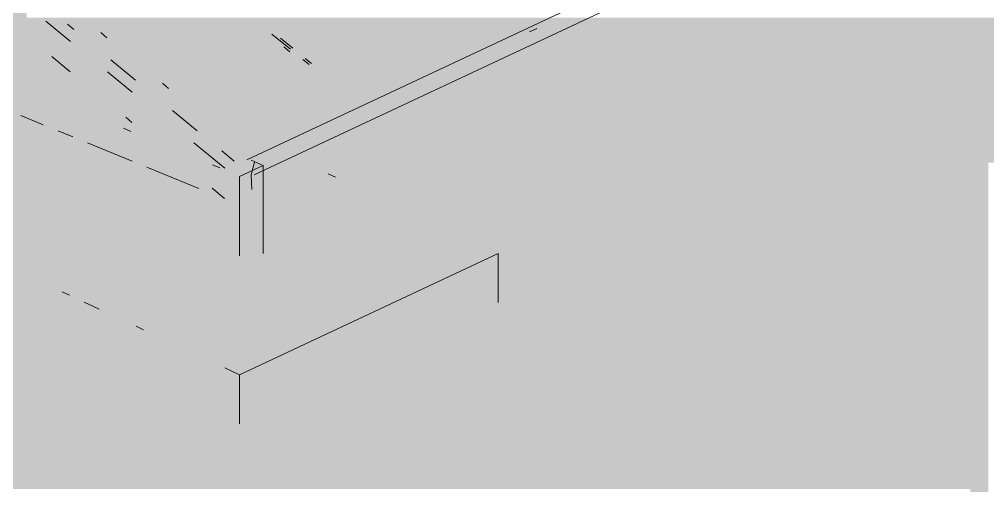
# Paper-space layout '03 3D Building and Roof' of a CAD drawing. Header units: millimetres. Extents: x 5 to 415, y 5 to 292.
# Drawn here: x 257.69 to 262.83, y 69.14 to 71.62 of the extents above; entities that cross this region are included whole.
import ezdxf

# ---------------------------------------------------------------- set-up
doc = ezdxf.new("R2010")
doc.units = ezdxf.units.MM
doc.layers.add('EXISTING', color=7, linetype='Continuous')
doc.layers.add('IMAGES', color=7, linetype='Continuous')

# ---------------------------------------------------------------- blocks, each defined once
blk = doc.blocks.new('SHEET_03')
at = {"layer": 'EXISTING', "color": 250, "lineweight": 9}
for p, q in [((258.8968, 70.8681), (262.7111, 72.6588)), ((258.9353, 70.7887), (262.7111, 72.5613)), ((257.8294, 71.6055), (257.9605, 71.4977)), ((257.9447, 71.5885), (257.9775, 71.5616)), ((258.1539, 71.5174), (258.1211, 71.5443)), ((259.0303, 71.5365), (259.1285, 71.4557)), ((260.3984, 71.5489), (260.4369, 71.567)), ((259.141, 71.4615), (259.0755, 71.5154)), ((259.1252, 71.4423), (259.0924, 71.4692)), ((257.9593, 71.3367), (257.861, 71.4175)), ((258.1741, 71.4), (258.3051, 71.2922)), ((259.1941, 71.4018), (259.2268, 71.3749)), ((259.2393, 71.3807), (259.2066, 71.4077)), ((258.157, 71.3361), (258.2881, 71.2284)), ((258.4815, 71.2481), (258.4487, 71.275)), ((258.5017, 71.1306), (258.6328, 71.0229)), ((257.8154, 71.0548), (257.6974, 71.1033)), ((258.2869, 71.0673), (258.2542, 71.0943)), ((257.9726, 70.9902), (257.894, 71.0225)), ((258.242, 71.0357), (258.2813, 71.0196)), ((258.2872, 70.8611), (258.0513, 70.958)), ((258.6157, 70.9591), (258.7795, 70.8244)), ((258.7638, 70.9152), (258.8294, 70.8613)), ((258.9827, 70.8377), (258.9202, 70.867)), ((258.9202, 70.789), (258.9372, 70.8561)), ((258.641, 70.7157), (258.3658, 70.8288)), ((258.7138, 70.842), (258.7531, 70.8258)), ((258.8578, 70.7791), (258.9827, 70.8377)), ((258.9827, 70.3699), (258.9827, 70.8377)), ((258.8578, 70.7791), (258.8578, 70.358)), ((258.9232, 70.7098), (258.9202, 70.789)), ((259.368, 70.7753), (259.3288, 70.7937)), ((258.7784, 70.6633), (258.7128, 70.7172)), ((258.8578, 69.7249), (260.2315, 70.3699)), ((260.2315, 70.11), (260.2315, 70.3699)), ((257.9158, 70.1672), (257.955, 70.1487)), ((258.0335, 70.1119), (258.112, 70.075)), ((258.3083, 69.9829), (258.3475, 69.9645)), ((258.7793, 69.7618), (258.8578, 69.7249)), ((258.8578, 69.7249), (258.8578, 69.465))]:
    blk.add_line(p, q, dxfattribs=at)
at = {"layer": 'IMAGES', "color": 7}
for points in [[(257.6309, 71.5281), (257.7273, 71.5281), (257.6309, 71.7209), (257.7273, 71.7209)], [(257.7273, 71.5281), (257.8236, 71.5281), (257.7273, 71.6245), (257.8236, 71.6245)], [(257.8236, 71.5281), (257.92, 71.5281), (257.8236, 71.6245), (257.92, 71.6245)], [(257.92, 71.5281), (258.0164, 71.5281), (257.92, 71.6245), (258.0164, 71.6245)], [(258.0164, 71.5281), (258.1127, 71.5281), (258.0164, 71.6245), (258.1127, 71.6245)], [(258.1127, 71.5281), (258.2091, 71.5281), (258.1127, 71.6245), (258.2091, 71.6245)], [(258.2091, 71.5281), (258.3055, 71.5281), (258.2091, 71.6245), (258.3055, 71.6245)], [(258.3055, 71.5281), (258.6909, 71.5281), (258.3055, 71.6245), (258.6909, 71.6245)], [(258.6909, 71.5281), (258.7873, 71.5281), (258.6909, 71.6245), (258.7873, 71.6245)], [(258.7873, 71.5281), (258.8836, 71.5281), (258.7873, 71.6245), (258.8836, 71.6245)], [(258.8836, 71.5281), (259.0764, 71.5281), (258.8836, 71.6245), (259.0764, 71.6245)], [(259.0764, 71.5281), (259.1727, 71.5281), (259.0764, 71.6245), (259.1727, 71.6245)], [(259.1727, 71.5281), (259.2691, 71.5281), (259.1727, 71.6245), (259.2691, 71.6245)], [(259.2691, 71.5281), (259.8473, 71.5281), (259.2691, 71.6245), (259.8473, 71.6245)], [(259.8473, 71.5281), (259.9436, 71.5281), (259.8473, 71.6245), (259.9436, 71.6245)], [(259.9436, 71.5281), (260.04, 71.5281), (259.9436, 71.6245), (260.04, 71.6245)], [(260.04, 71.5281), (260.1364, 71.5281), (260.04, 71.6245), (260.1364, 71.6245)], [(260.1364, 71.5281), (260.3291, 71.5281), (260.1364, 71.6245), (260.3291, 71.6245)], [(260.3291, 71.5281), (260.4255, 71.5281), (260.3291, 71.6245), (260.4255, 71.6245)], [(260.4255, 71.5281), (260.5218, 71.5281), (260.4255, 71.6245), (260.5218, 71.6245)], [(260.5218, 71.5281), (260.7145, 71.5281), (260.5218, 71.6245), (260.7145, 71.6245)], [(260.7145, 71.5281), (260.8109, 71.5281), (260.7145, 71.6245), (260.8109, 71.6245)], [(260.8109, 71.5281), (260.9073, 71.5281), (260.8109, 71.6245), (260.9073, 71.6245)], [(260.9073, 71.5281), (261.1, 71.5281), (260.9073, 71.6245), (261.1, 71.6245)], [(261.1, 71.5281), (264.3764, 71.5281), (261.1, 71.6245), (264.3764, 71.6245)], [(257.6309, 71.4317), (257.7273, 71.4317), (257.6309, 71.5281), (257.7273, 71.5281)], [(257.7273, 71.4317), (257.8236, 71.4317), (257.7273, 71.5281), (257.8236, 71.5281)], [(257.8236, 71.4317), (257.92, 71.4317), (257.8236, 71.5281), (257.92, 71.5281)], [(257.92, 71.4317), (258.0164, 71.4317), (257.92, 71.5281), (258.0164, 71.5281)], [(258.0164, 71.4317), (258.1127, 71.4317), (258.0164, 71.5281), (258.1127, 71.5281)], [(258.1127, 71.4317), (258.3055, 71.4317), (258.1127, 71.5281), (258.3055, 71.5281)], [(258.3055, 71.4317), (258.4018, 71.4317), (258.3055, 71.5281), (258.4018, 71.5281)], [(258.4018, 71.4317), (258.8836, 71.4317), (258.4018, 71.5281), (258.8836, 71.5281)], [(258.8836, 71.4317), (258.98, 71.4317), (258.8836, 71.5281), (258.98, 71.5281)], [(258.98, 71.4317), (259.1727, 71.4317), (258.98, 71.5281), (259.1727, 71.5281)], [(259.1727, 71.4317), (259.2691, 71.4317), (259.1727, 71.5281), (259.2691, 71.5281)], [(259.2691, 71.4317), (259.3655, 71.4317), (259.2691, 71.5281), (259.3655, 71.5281)], [(259.3655, 71.4317), (259.6545, 71.4317), (259.3655, 71.5281), (259.6545, 71.5281)], [(259.6545, 71.4317), (259.7509, 71.4317), (259.6545, 71.5281), (259.7509, 71.5281)], [(259.7509, 71.4317), (259.8473, 71.4317), (259.7509, 71.5281), (259.8473, 71.5281)], [(259.8473, 71.4317), (259.9436, 71.4317), (259.8473, 71.5281), (259.9436, 71.5281)], [(259.9436, 71.4317), (260.04, 71.4317), (259.9436, 71.5281), (260.04, 71.5281)], [(260.04, 71.4317), (260.1364, 71.4317), (260.04, 71.5281), (260.1364, 71.5281)], [(260.1364, 71.4317), (260.2327, 71.4317), (260.1364, 71.5281), (260.2327, 71.5281)], [(260.2327, 71.4317), (260.3291, 71.4317), (260.2327, 71.5281), (260.3291, 71.5281)], [(260.3291, 71.4317), (260.4255, 71.4317), (260.3291, 71.5281), (260.4255, 71.5281)], [(260.4255, 71.4317), (260.5218, 71.4317), (260.4255, 71.5281), (260.5218, 71.5281)], [(260.5218, 71.4317), (260.6182, 71.4317), (260.5218, 71.5281), (260.6182, 71.5281)], [(260.6182, 71.4317), (260.7145, 71.4317), (260.6182, 71.5281), (260.7145, 71.5281)], [(260.7145, 71.4317), (260.9073, 71.4317), (260.7145, 71.5281), (260.9073, 71.5281)], [(260.9073, 71.4317), (264.1836, 71.4317), (260.9073, 71.5281), (264.1836, 71.5281)], [(257.6309, 71.3353), (258.0164, 71.3353), (257.6309, 71.4317), (258.0164, 71.4317)], [(258.0164, 71.3353), (258.1127, 71.3353), (258.0164, 71.4317), (258.1127, 71.4317)], [(258.1127, 71.3353), (258.4018, 71.3353), (258.1127, 71.4317), (258.4018, 71.4317)], [(258.4018, 71.3353), (258.4982, 71.3353), (258.4018, 71.4317), (258.4982, 71.4317)], [(258.4982, 71.3353), (258.5945, 71.3353), (258.4982, 71.4317), (258.5945, 71.4317)], [(258.5945, 71.3353), (258.98, 71.3353), (258.5945, 71.4317), (258.98, 71.4317)], [(258.98, 71.3353), (259.0764, 71.3353), (258.98, 71.4317), (259.0764, 71.4317)], [(259.0764, 71.3353), (259.1727, 71.3353), (259.0764, 71.4317), (259.1727, 71.4317)], [(259.1727, 71.3353), (259.2691, 71.3353), (259.1727, 71.4317), (259.2691, 71.4317)], [(259.2691, 71.3353), (259.3655, 71.3353), (259.2691, 71.4317), (259.3655, 71.4317)], [(259.3655, 71.3353), (259.4618, 71.3353), (259.3655, 71.4317), (259.4618, 71.4317)], [(259.4618, 71.3353), (259.5582, 71.3353), (259.4618, 71.4317), (259.5582, 71.4317)], [(259.5582, 71.3353), (259.6545, 71.3353), (259.5582, 71.4317), (259.6545, 71.4317)], [(259.6545, 71.3353), (259.7509, 71.3353), (259.6545, 71.4317), (259.7509, 71.4317)], [(259.7509, 71.3353), (259.8473, 71.3353), (259.7509, 71.4317), (259.8473, 71.4317)], [(259.8473, 71.3353), (260.04, 71.3353), (259.8473, 71.4317), (260.04, 71.4317)], [(260.04, 71.3353), (260.1364, 71.3353), (260.04, 71.4317), (260.1364, 71.4317)], [(260.1364, 71.3353), (260.3291, 71.3353), (260.1364, 71.4317), (260.3291, 71.4317)], [(260.3291, 71.3353), (260.4255, 71.3353), (260.3291, 71.4317), (260.4255, 71.4317)], [(260.4255, 71.3353), (260.5218, 71.3353), (260.4255, 71.4317), (260.5218, 71.4317)], [(260.5218, 71.3353), (260.6182, 71.3353), (260.5218, 71.4317), (260.6182, 71.4317)], [(260.6182, 71.3353), (260.7145, 71.3353), (260.6182, 71.4317), (260.7145, 71.4317)], [(260.7145, 71.3353), (263.9909, 71.3353), (260.7145, 71.4317), (263.9909, 71.4317)], [(257.6309, 71.1425), (257.7273, 71.1425), (257.6309, 71.3353), (257.7273, 71.3353)], [(257.7273, 71.2389), (257.8236, 71.2389), (257.7273, 71.3353), (257.8236, 71.3353)], [(257.8236, 71.2389), (257.92, 71.2389), (257.8236, 71.3353), (257.92, 71.3353)], [(257.92, 71.2389), (258.0164, 71.2389), (257.92, 71.3353), (258.0164, 71.3353)], [(258.0164, 71.2389), (258.1127, 71.2389), (258.0164, 71.3353), (258.1127, 71.3353)], [(258.1127, 71.2389), (258.2091, 71.2389), (258.1127, 71.3353), (258.2091, 71.3353)], [(258.2091, 71.2389), (258.3055, 71.2389), (258.2091, 71.3353), (258.3055, 71.3353)], [(258.3055, 71.2389), (258.4982, 71.2389), (258.3055, 71.3353), (258.4982, 71.3353)], [(258.4982, 71.2389), (258.5945, 71.2389), (258.4982, 71.3353), (258.5945, 71.3353)], [(258.5945, 71.2389), (258.6909, 71.2389), (258.5945, 71.3353), (258.6909, 71.3353)], [(258.6909, 71.2389), (259.0764, 71.2389), (258.6909, 71.3353), (259.0764, 71.3353)], [(259.0764, 71.2389), (259.1727, 71.2389), (259.0764, 71.3353), (259.1727, 71.3353)], [(259.1727, 71.2389), (259.2691, 71.2389), (259.1727, 71.3353), (259.2691, 71.3353)], [(259.2691, 71.2389), (259.3655, 71.2389), (259.2691, 71.3353), (259.3655, 71.3353)], [(259.3655, 71.2389), (259.4618, 71.2389), (259.3655, 71.3353), (259.4618, 71.3353)], [(259.4618, 71.2389), (259.5582, 71.2389), (259.4618, 71.3353), (259.5582, 71.3353)], [(259.5582, 71.2389), (259.6545, 71.2389), (259.5582, 71.3353), (259.6545, 71.3353)], [(259.6545, 71.2389), (259.8473, 71.2389), (259.6545, 71.3353), (259.8473, 71.3353)], [(259.8473, 71.2389), (259.9436, 71.2389), (259.8473, 71.3353), (259.9436, 71.3353)], [(259.9436, 71.2389), (260.04, 71.2389), (259.9436, 71.3353), (260.04, 71.3353)], [(260.04, 71.2389), (260.1364, 71.2389), (260.04, 71.3353), (260.1364, 71.3353)], [(260.1364, 71.2389), (260.2327, 71.2389), (260.1364, 71.3353), (260.2327, 71.3353)], [(260.2327, 71.2389), (260.3291, 71.2389), (260.2327, 71.3353), (260.3291, 71.3353)], [(260.3291, 71.2389), (260.5218, 71.2389), (260.3291, 71.3353), (260.5218, 71.3353)], [(260.5218, 71.2389), (263.7982, 71.2389), (260.5218, 71.3353), (263.7982, 71.3353)], [(257.7273, 71.1425), (257.8236, 71.1425), (257.7273, 71.2389), (257.8236, 71.2389)], [(257.8236, 71.1425), (258.0164, 71.1425), (257.8236, 71.2389), (258.0164, 71.2389)], [(258.0164, 71.1425), (258.1127, 71.1425), (258.0164, 71.2389), (258.1127, 71.2389)], [(258.1127, 71.1425), (258.2091, 71.1425), (258.1127, 71.2389), (258.2091, 71.2389)], [(258.2091, 71.1425), (258.3055, 71.1425), (258.2091, 71.2389), (258.3055, 71.2389)], [(258.3055, 71.1425), (258.4018, 71.1425), (258.3055, 71.2389), (258.4018, 71.2389)], [(258.4018, 71.0461), (258.4982, 71.0461), (258.4018, 71.2389), (258.4982, 71.2389)], [(258.4982, 71.0461), (258.5945, 71.0461), (258.4982, 71.2389), (258.5945, 71.2389)], [(258.5945, 71.1425), (258.7873, 71.1425), (258.5945, 71.2389), (258.7873, 71.2389)], [(258.7873, 71.1425), (259.0764, 71.1425), (258.7873, 71.2389), (259.0764, 71.2389)], [(259.0764, 71.1425), (259.2691, 71.1425), (259.0764, 71.2389), (259.2691, 71.2389)], [(259.2691, 71.1425), (259.3655, 71.1425), (259.2691, 71.2389), (259.3655, 71.2389)], [(259.3655, 71.1425), (259.4618, 71.1425), (259.3655, 71.2389), (259.4618, 71.2389)], [(259.4618, 71.1425), (259.6545, 71.1425), (259.4618, 71.2389), (259.6545, 71.2389)], [(259.6545, 71.0461), (259.7509, 71.0461), (259.6545, 71.2389), (259.7509, 71.2389)], [(259.7509, 71.1425), (259.9436, 71.1425), (259.7509, 71.2389), (259.9436, 71.2389)], [(259.9436, 71.1425), (260.04, 71.1425), (259.9436, 71.2389), (260.04, 71.2389)], [(260.04, 71.1425), (260.1364, 71.1425), (260.04, 71.2389), (260.1364, 71.2389)], [(260.1364, 71.1425), (260.2327, 71.1425), (260.1364, 71.2389), (260.2327, 71.2389)], [(260.2327, 71.1425), (260.3291, 71.1425), (260.2327, 71.2389), (260.3291, 71.2389)], [(260.3291, 71.1425), (263.5091, 71.1425), (260.3291, 71.2389), (263.5091, 71.2389)], [(257.5345, 71.0461), (257.7273, 71.0461), (257.5345, 71.1425), (257.7273, 71.1425)], [(257.7273, 71.0461), (257.8236, 71.0461), (257.7273, 71.1425), (257.8236, 71.1425)], [(257.8236, 71.0461), (257.92, 71.0461), (257.8236, 71.1425), (257.92, 71.1425)], [(257.92, 71.0461), (258.0164, 71.0461), (257.92, 71.1425), (258.0164, 71.1425)], [(258.0164, 70.9497), (258.1127, 70.9497), (258.0164, 71.1425), (258.1127, 71.1425)], [(258.1127, 71.0461), (258.2091, 71.0461), (258.1127, 71.1425), (258.2091, 71.1425)], [(258.2091, 71.0461), (258.3055, 71.0461), (258.2091, 71.1425), (258.3055, 71.1425)], [(258.3055, 71.0461), (258.4018, 71.0461), (258.3055, 71.1425), (258.4018, 71.1425)], [(258.5945, 71.0461), (258.6909, 71.0461), (258.5945, 71.1425), (258.6909, 71.1425)], [(258.6909, 71.0461), (258.7873, 71.0461), (258.6909, 71.1425), (258.7873, 71.1425)], [(258.7873, 71.0461), (259.0764, 71.0461), (258.7873, 71.1425), (259.0764, 71.1425)], [(259.0764, 71.0461), (259.2691, 71.0461), (259.0764, 71.1425), (259.2691, 71.1425)], [(259.2691, 71.0461), (259.3655, 71.0461), (259.2691, 71.1425), (259.3655, 71.1425)], [(259.3655, 71.0461), (259.4618, 71.0461), (259.3655, 71.1425), (259.4618, 71.1425)], [(259.4618, 71.0461), (259.5582, 71.0461), (259.4618, 71.1425), (259.5582, 71.1425)], [(259.5582, 71.0461), (259.6545, 71.0461), (259.5582, 71.1425), (259.6545, 71.1425)], [(259.7509, 71.0461), (259.8473, 71.0461), (259.7509, 71.1425), (259.8473, 71.1425)], [(259.8473, 71.0461), (259.9436, 71.0461), (259.8473, 71.1425), (259.9436, 71.1425)], [(259.9436, 71.0461), (260.1364, 71.0461), (259.9436, 71.1425), (260.1364, 71.1425)], [(260.1364, 71.0461), (263.4127, 71.0461), (260.1364, 71.1425), (263.4127, 71.1425)], [(257.5345, 70.9497), (257.7273, 70.9497), (257.5345, 71.0461), (257.7273, 71.0461)], [(257.7273, 70.9497), (258.0164, 70.9497), (257.7273, 71.0461), (258.0164, 71.0461)], [(258.1127, 70.9497), (258.3055, 70.9497), (258.1127, 71.0461), (258.3055, 71.0461)], [(258.3055, 70.9497), (258.4018, 70.9497), (258.3055, 71.0461), (258.4018, 71.0461)], [(258.4018, 70.9497), (258.4982, 70.9497), (258.4018, 71.0461), (258.4982, 71.0461)], [(258.4982, 70.9497), (258.5945, 70.9497), (258.4982, 71.0461), (258.5945, 71.0461)], [(258.5945, 70.9497), (258.6909, 70.9497), (258.5945, 71.0461), (258.6909, 71.0461)], [(258.6909, 70.9497), (258.7873, 70.9497), (258.6909, 71.0461), (258.7873, 71.0461)], [(258.7873, 70.9497), (258.8836, 70.9497), (258.7873, 71.0461), (258.8836, 71.0461)], [(258.8836, 70.9497), (258.98, 70.9497), (258.8836, 71.0461), (258.98, 71.0461)], [(258.98, 70.9497), (259.0764, 70.9497), (258.98, 71.0461), (259.0764, 71.0461)], [(259.0764, 70.9497), (259.1727, 70.9497), (259.0764, 71.0461), (259.1727, 71.0461)], [(259.1727, 70.9497), (259.2691, 70.9497), (259.1727, 71.0461), (259.2691, 71.0461)], [(259.2691, 70.9497), (259.3655, 70.9497), (259.2691, 71.0461), (259.3655, 71.0461)], [(259.3655, 70.9497), (259.4618, 70.9497), (259.3655, 71.0461), (259.4618, 71.0461)], [(259.4618, 70.9497), (259.5582, 70.9497), (259.4618, 71.0461), (259.5582, 71.0461)], [(259.5582, 70.9497), (259.6545, 70.9497), (259.5582, 71.0461), (259.6545, 71.0461)], [(259.6545, 70.9497), (259.8473, 70.9497), (259.6545, 71.0461), (259.8473, 71.0461)], [(259.8473, 70.9497), (259.9436, 70.9497), (259.8473, 71.0461), (259.9436, 71.0461)], [(259.9436, 70.9497), (263.1236, 70.9497), (259.9436, 71.0461), (263.1236, 71.0461)], [(239.9964, 70.8533), (257.7273, 70.8533), (239.9964, 70.9497), (257.7273, 70.9497)], [(257.7273, 70.8533), (257.8236, 70.8533), (257.7273, 70.9497), (257.8236, 70.9497)], [(257.8236, 70.8533), (257.92, 70.8533), (257.8236, 70.9497), (257.92, 70.9497)], [(257.92, 70.8533), (258.1127, 70.8533), (257.92, 70.9497), (258.1127, 70.9497)], [(258.1127, 70.8533), (258.2091, 70.8533), (258.1127, 70.9497), (258.2091, 70.9497)], [(258.2091, 70.8533), (258.3055, 70.8533), (258.2091, 70.9497), (258.3055, 70.9497)], [(258.3055, 70.8533), (258.4018, 70.8533), (258.3055, 70.9497), (258.4018, 70.9497)], [(258.4018, 70.8533), (258.4982, 70.8533), (258.4018, 70.9497), (258.4982, 70.9497)], [(258.4982, 70.8533), (258.5945, 70.8533), (258.4982, 70.9497), (258.5945, 70.9497)], [(258.5945, 70.8533), (258.6909, 70.8533), (258.5945, 70.9497), (258.6909, 70.9497)], [(258.6909, 70.8533), (258.7873, 70.8533), (258.6909, 70.9497), (258.7873, 70.9497)], [(258.7873, 70.8533), (258.8836, 70.8533), (258.7873, 70.9497), (258.8836, 70.9497)], [(258.8836, 70.8533), (258.98, 70.8533), (258.8836, 70.9497), (258.98, 70.9497)], [(258.98, 70.8533), (259.0764, 70.8533), (258.98, 70.9497), (259.0764, 70.9497)], [(259.0764, 70.8533), (259.1727, 70.8533), (259.0764, 70.9497), (259.1727, 70.9497)], [(259.1727, 70.8533), (259.2691, 70.8533), (259.1727, 70.9497), (259.2691, 70.9497)], [(259.2691, 70.7569), (259.3655, 70.7569), (259.2691, 70.9497), (259.3655, 70.9497)], [(259.3655, 70.7569), (259.4618, 70.7569), (259.3655, 70.9497), (259.4618, 70.9497)], [(259.4618, 70.8533), (259.5582, 70.8533), (259.4618, 70.9497), (259.5582, 70.9497)], [(259.5582, 70.7569), (259.6545, 70.7569), (259.5582, 70.9497), (259.6545, 70.9497)], [(259.6545, 70.8533), (263.1236, 70.8533), (259.6545, 70.9497), (263.1236, 70.9497)], [(240.1891, 70.7569), (257.8236, 70.7569), (240.1891, 70.8533), (257.8236, 70.8533)], [(257.8236, 70.7569), (257.92, 70.7569), (257.8236, 70.8533), (257.92, 70.8533)], [(257.92, 70.7569), (258.0164, 70.7569), (257.92, 70.8533), (258.0164, 70.8533)], [(258.0164, 70.7569), (258.1127, 70.7569), (258.0164, 70.8533), (258.1127, 70.8533)], [(258.1127, 70.7569), (258.2091, 70.7569), (258.1127, 70.8533), (258.2091, 70.8533)], [(258.2091, 70.7569), (258.4018, 70.7569), (258.2091, 70.8533), (258.4018, 70.8533)], [(258.4018, 70.7569), (258.5945, 70.7569), (258.4018, 70.8533), (258.5945, 70.8533)], [(258.5945, 70.7569), (258.8836, 70.7569), (258.5945, 70.8533), (258.8836, 70.8533)], [(258.8836, 70.7569), (258.98, 70.7569), (258.8836, 70.8533), (258.98, 70.8533)], [(258.98, 70.7569), (259.2691, 70.7569), (258.98, 70.8533), (259.2691, 70.8533)], [(259.4618, 70.7569), (259.5582, 70.7569), (259.4618, 70.8533), (259.5582, 70.8533)], [(259.6545, 70.7569), (262.8345, 70.7569), (259.6545, 70.8533), (262.8345, 70.8533)], [(240.3818, 70.6605), (257.8236, 70.6605), (240.3818, 70.7569), (257.8236, 70.7569)], [(257.8236, 70.6605), (258.0164, 70.6605), (257.8236, 70.7569), (258.0164, 70.7569)], [(258.0164, 70.6605), (258.1127, 70.6605), (258.0164, 70.7569), (258.1127, 70.7569)], [(258.1127, 70.6605), (258.2091, 70.6605), (258.1127, 70.7569), (258.2091, 70.7569)], [(258.2091, 70.6605), (258.3055, 70.6605), (258.2091, 70.7569), (258.3055, 70.7569)], [(258.3055, 70.6605), (258.4018, 70.6605), (258.3055, 70.7569), (258.4018, 70.7569)], [(258.4018, 70.6605), (258.6909, 70.6605), (258.4018, 70.7569), (258.6909, 70.7569)], [(258.6909, 70.6605), (258.7873, 70.6605), (258.6909, 70.7569), (258.7873, 70.7569)], [(258.7873, 70.6605), (258.8836, 70.6605), (258.7873, 70.7569), (258.8836, 70.7569)], [(258.8836, 70.5641), (258.98, 70.5641), (258.8836, 70.7569), (258.98, 70.7569)], [(258.98, 70.6605), (259.3655, 70.6605), (258.98, 70.7569), (259.3655, 70.7569)], [(259.3655, 70.6605), (259.4618, 70.6605), (259.3655, 70.7569), (259.4618, 70.7569)], [(259.4618, 70.6605), (259.5582, 70.6605), (259.4618, 70.7569), (259.5582, 70.7569)], [(259.5582, 70.6605), (259.6545, 70.6605), (259.5582, 70.7569), (259.6545, 70.7569)], [(259.6545, 70.6605), (259.9436, 70.6605), (259.6545, 70.7569), (259.9436, 70.7569)], [(259.9436, 70.6605), (262.7382, 70.6605), (259.9436, 70.7569), (262.7382, 70.7569)], [(262.7382, 69.0217), (262.8345, 69.0217), (262.7382, 70.7569), (262.8345, 70.7569)], [(240.4782, 70.5641), (257.7273, 70.5641), (240.4782, 70.6605), (257.7273, 70.6605)], [(257.7273, 70.5641), (257.8236, 70.5641), (257.7273, 70.6605), (257.8236, 70.6605)], [(257.8236, 70.5641), (257.92, 70.5641), (257.8236, 70.6605), (257.92, 70.6605)], [(257.92, 70.5641), (258.0164, 70.5641), (257.92, 70.6605), (258.0164, 70.6605)], [(258.0164, 70.5641), (258.6909, 70.5641), (258.0164, 70.6605), (258.6909, 70.6605)], [(258.6909, 70.5641), (258.7873, 70.5641), (258.6909, 70.6605), (258.7873, 70.6605)], [(258.7873, 70.5641), (258.8836, 70.5641), (258.7873, 70.6605), (258.8836, 70.6605)], [(258.98, 70.5641), (259.6545, 70.5641), (258.98, 70.6605), (259.6545, 70.6605)], [(259.6545, 70.5641), (259.7509, 70.5641), (259.6545, 70.6605), (259.7509, 70.6605)], [(259.7509, 70.5641), (259.8473, 70.5641), (259.7509, 70.6605), (259.8473, 70.6605)], [(259.8473, 70.5641), (259.9436, 70.5641), (259.8473, 70.6605), (259.9436, 70.6605)], [(259.9436, 70.5641), (260.04, 70.5641), (259.9436, 70.6605), (260.04, 70.6605)], [(260.04, 70.5641), (262.7382, 70.5641), (260.04, 70.6605), (262.7382, 70.6605)], [(257.6309, 70.4677), (257.7273, 70.4677), (257.6309, 70.5641), (257.7273, 70.5641)], [(257.7273, 70.4677), (257.8236, 70.4677), (257.7273, 70.5641), (257.8236, 70.5641)], [(257.8236, 70.4677), (257.92, 70.4677), (257.8236, 70.5641), (257.92, 70.5641)], [(257.92, 70.4677), (258.6909, 70.4677), (257.92, 70.5641), (258.6909, 70.5641)], [(258.6909, 70.3713), (258.7873, 70.3713), (258.6909, 70.5641), (258.7873, 70.5641)], [(258.7873, 70.3713), (258.8836, 70.3713), (258.7873, 70.5641), (258.8836, 70.5641)], [(258.8836, 70.4677), (258.98, 70.4677), (258.8836, 70.5641), (258.98, 70.5641)], [(258.98, 70.4677), (259.8473, 70.4677), (258.98, 70.5641), (259.8473, 70.5641)], [(259.8473, 70.4677), (259.9436, 70.4677), (259.8473, 70.5641), (259.9436, 70.5641)], [(259.9436, 70.4677), (260.04, 70.4677), (259.9436, 70.5641), (260.04, 70.5641)], [(260.04, 70.4677), (260.1364, 70.4677), (260.04, 70.5641), (260.1364, 70.5641)], [(260.1364, 70.4677), (260.3291, 70.4677), (260.1364, 70.5641), (260.3291, 70.5641)], [(260.3291, 70.4677), (262.7382, 70.4677), (260.3291, 70.5641), (262.7382, 70.5641)], [(257.6309, 70.3713), (258.6909, 70.3713), (257.6309, 70.4677), (258.6909, 70.4677)], [(258.8836, 70.3713), (258.98, 70.3713), (258.8836, 70.4677), (258.98, 70.4677)], [(258.98, 70.3713), (260.1364, 70.3713), (258.98, 70.4677), (260.1364, 70.4677)], [(260.1364, 70.3713), (260.2327, 70.3713), (260.1364, 70.4677), (260.2327, 70.4677)], [(260.2327, 70.3713), (260.3291, 70.3713), (260.2327, 70.4677), (260.3291, 70.4677)], [(260.3291, 70.3713), (260.4255, 70.3713), (260.3291, 70.4677), (260.4255, 70.4677)], [(260.4255, 69.9857), (262.7382, 69.9857), (260.4255, 70.4677), (262.7382, 70.4677)], [(257.5345, 70.2749), (258.6909, 70.2749), (257.5345, 70.3713), (258.6909, 70.3713)], [(258.6909, 70.2749), (258.7873, 70.2749), (258.6909, 70.3713), (258.7873, 70.3713)], [(258.7873, 70.2749), (258.8836, 70.2749), (258.7873, 70.3713), (258.8836, 70.3713)], [(258.8836, 70.2749), (258.98, 70.2749), (258.8836, 70.3713), (258.98, 70.3713)], [(258.98, 70.2749), (260.2327, 70.2749), (258.98, 70.3713), (260.2327, 70.3713)], [(260.2327, 70.0821), (260.3291, 70.0821), (260.2327, 70.3713), (260.3291, 70.3713)], [(260.3291, 70.0821), (260.4255, 70.0821), (260.3291, 70.3713), (260.4255, 70.3713)], [(257.5345, 70.0821), (260.2327, 70.0821), (257.5345, 70.2749), (260.2327, 70.2749)], [(257.6309, 69.9857), (260.1364, 69.9857), (257.6309, 70.0821), (260.1364, 70.0821)], [(260.1364, 69.9857), (260.2327, 69.9857), (260.1364, 70.0821), (260.2327, 70.0821)], [(260.2327, 69.9857), (260.3291, 69.9857), (260.2327, 70.0821), (260.3291, 70.0821)], [(260.3291, 69.9857), (260.4255, 69.9857), (260.3291, 70.0821), (260.4255, 70.0821)], [(257.6309, 69.8893), (257.7273, 69.8893), (257.6309, 69.9857), (257.7273, 69.9857)], [(257.7273, 69.8893), (257.8236, 69.8893), (257.7273, 69.9857), (257.8236, 69.9857)], [(257.8236, 69.8893), (259.8473, 69.8893), (257.8236, 69.9857), (259.8473, 69.9857)], [(259.8473, 69.8893), (259.9436, 69.8893), (259.8473, 69.9857), (259.9436, 69.9857)], [(259.9436, 69.8893), (260.04, 69.8893), (259.9436, 69.9857), (260.04, 69.9857)], [(260.04, 69.8893), (260.1364, 69.8893), (260.04, 69.9857), (260.1364, 69.9857)], [(260.1364, 69.8893), (260.3291, 69.8893), (260.1364, 69.9857), (260.3291, 69.9857)], [(260.3291, 69.8893), (262.7382, 69.8893), (260.3291, 69.9857), (262.7382, 69.9857)], [(257.6309, 69.7929), (257.7273, 69.7929), (257.6309, 69.8893), (257.7273, 69.8893)], [(257.7273, 69.7929), (257.8236, 69.7929), (257.7273, 69.8893), (257.8236, 69.8893)], [(257.8236, 69.7929), (258.0164, 69.7929), (257.8236, 69.8893), (258.0164, 69.8893)], [(258.0164, 69.7929), (259.7509, 69.7929), (258.0164, 69.8893), (259.7509, 69.8893)], [(259.7509, 69.7929), (259.8473, 69.7929), (259.7509, 69.8893), (259.8473, 69.8893)], [(259.8473, 69.7929), (259.9436, 69.7929), (259.8473, 69.8893), (259.9436, 69.8893)], [(259.9436, 69.7929), (260.04, 69.7929), (259.9436, 69.8893), (260.04, 69.8893)], [(260.04, 69.7929), (260.1364, 69.7929), (260.04, 69.8893), (260.1364, 69.8893)], [(260.1364, 69.7929), (262.7382, 69.7929), (260.1364, 69.8893), (262.7382, 69.8893)], [(242.4055, 69.6965), (257.7273, 69.6965), (242.4055, 69.7929), (257.7273, 69.7929)], [(257.7273, 69.6965), (257.8236, 69.6965), (257.7273, 69.7929), (257.8236, 69.7929)], [(257.8236, 69.6965), (258.0164, 69.6965), (257.8236, 69.7929), (258.0164, 69.7929)], [(258.0164, 69.6965), (258.1127, 69.6965), (258.0164, 69.7929), (258.1127, 69.7929)], [(258.1127, 69.6965), (258.2091, 69.6965), (258.1127, 69.7929), (258.2091, 69.7929)], [(258.2091, 69.6965), (258.3055, 69.6965), (258.2091, 69.7929), (258.3055, 69.7929)], [(258.3055, 69.6965), (259.4618, 69.6965), (258.3055, 69.7929), (259.4618, 69.7929)], [(259.4618, 69.6965), (259.5582, 69.6965), (259.4618, 69.7929), (259.5582, 69.7929)], [(259.5582, 69.6965), (259.6545, 69.6965), (259.5582, 69.7929), (259.6545, 69.7929)], [(259.6545, 69.6965), (259.7509, 69.6965), (259.6545, 69.7929), (259.7509, 69.7929)], [(259.7509, 69.6965), (259.9436, 69.6965), (259.7509, 69.7929), (259.9436, 69.7929)], [(259.9436, 69.6965), (262.7382, 69.6965), (259.9436, 69.7929), (262.7382, 69.7929)], [(242.6945, 69.6001), (258.0164, 69.6001), (242.6945, 69.6965), (258.0164, 69.6965)], [(258.0164, 69.6001), (258.2091, 69.6001), (258.0164, 69.6965), (258.2091, 69.6965)], [(258.2091, 69.6001), (258.3055, 69.6001), (258.2091, 69.6965), (258.3055, 69.6965)], [(258.3055, 69.6001), (258.4018, 69.6001), (258.3055, 69.6965), (258.4018, 69.6965)], [(258.4018, 69.6001), (258.4982, 69.6001), (258.4018, 69.6965), (258.4982, 69.6965)], [(258.4982, 69.6001), (259.2691, 69.6001), (258.4982, 69.6965), (259.2691, 69.6965)], [(259.2691, 69.6001), (259.3655, 69.6001), (259.2691, 69.6965), (259.3655, 69.6965)], [(259.3655, 69.6001), (259.4618, 69.6001), (259.3655, 69.6965), (259.4618, 69.6965)], [(259.4618, 69.6001), (259.5582, 69.6001), (259.4618, 69.6965), (259.5582, 69.6965)], [(259.5582, 69.6001), (259.7509, 69.6001), (259.5582, 69.6965), (259.7509, 69.6965)], [(259.7509, 69.6001), (262.7382, 69.6001), (259.7509, 69.6965), (262.7382, 69.6965)], [(242.7909, 69.5037), (258.2091, 69.5037), (242.7909, 69.6001), (258.2091, 69.6001)], [(258.2091, 69.5037), (258.3055, 69.5037), (258.2091, 69.6001), (258.3055, 69.6001)], [(258.3055, 69.5037), (258.4018, 69.5037), (258.3055, 69.6001), (258.4018, 69.6001)], [(258.4018, 69.5037), (258.4982, 69.5037), (258.4018, 69.6001), (258.4982, 69.6001)], [(258.4982, 69.5037), (258.5945, 69.5037), (258.4982, 69.6001), (258.5945, 69.6001)], [(258.5945, 69.5037), (258.6909, 69.5037), (258.5945, 69.6001), (258.6909, 69.6001)], [(258.6909, 69.5037), (259.0764, 69.5037), (258.6909, 69.6001), (259.0764, 69.6001)], [(259.0764, 69.5037), (259.1727, 69.5037), (259.0764, 69.6001), (259.1727, 69.6001)], [(259.1727, 69.5037), (259.2691, 69.5037), (259.1727, 69.6001), (259.2691, 69.6001)], [(259.2691, 69.5037), (259.4618, 69.5037), (259.2691, 69.6001), (259.4618, 69.6001)], [(259.4618, 69.5037), (262.7382, 69.5037), (259.4618, 69.6001), (262.7382, 69.6001)], [(242.9836, 69.4073), (258.4018, 69.4073), (242.9836, 69.5037), (258.4018, 69.5037)], [(258.4018, 69.4073), (258.5945, 69.4073), (258.4018, 69.5037), (258.5945, 69.5037)], [(258.5945, 69.4073), (258.6909, 69.4073), (258.5945, 69.5037), (258.6909, 69.5037)], [(258.6909, 69.4073), (258.7873, 69.4073), (258.6909, 69.5037), (258.7873, 69.5037)], [(258.7873, 69.4073), (258.98, 69.4073), (258.7873, 69.5037), (258.98, 69.5037)], [(258.98, 69.4073), (259.0764, 69.4073), (258.98, 69.5037), (259.0764, 69.5037)], [(259.0764, 69.4073), (259.2691, 69.4073), (259.0764, 69.5037), (259.2691, 69.5037)], [(259.2691, 69.4073), (262.7382, 69.4073), (259.2691, 69.5037), (262.7382, 69.5037)], [(243.2727, 69.3109), (258.5945, 69.3109), (243.2727, 69.4073), (258.5945, 69.4073)], [(258.5945, 69.3109), (258.6909, 69.3109), (258.5945, 69.4073), (258.6909, 69.4073)], [(258.6909, 69.3109), (258.7873, 69.3109), (258.6909, 69.4073), (258.7873, 69.4073)], [(258.7873, 69.3109), (258.98, 69.3109), (258.7873, 69.4073), (258.98, 69.4073)], [(258.98, 69.3109), (259.0764, 69.3109), (258.98, 69.4073), (259.0764, 69.4073)], [(259.0764, 69.3109), (262.7382, 69.3109), (259.0764, 69.4073), (262.7382, 69.4073)], [(243.3691, 69.2145), (258.7873, 69.2145), (243.3691, 69.3109), (258.7873, 69.3109)], [(258.7873, 69.2145), (258.98, 69.2145), (258.7873, 69.3109), (258.98, 69.3109)], [(258.98, 69.2145), (262.7382, 69.2145), (258.98, 69.3109), (262.7382, 69.3109)], [(243.6582, 69.1181), (262.7382, 69.1181), (243.6582, 69.2145), (262.7382, 69.2145)]]:
    blk.add_solid(points, dxfattribs=at)

psp = doc.layouts.new('03 3D Building and Roof')

# ---------------------------------------------------------------- block references
psp.add_blockref('SHEET_03', (0, 0))

doc.saveas('drawing.dxf')
